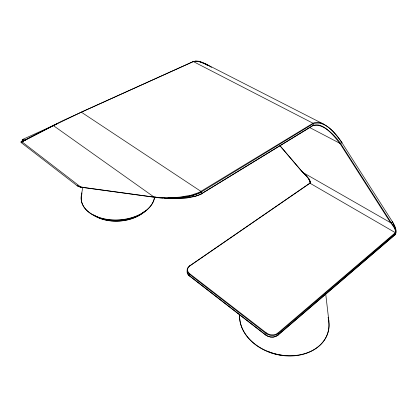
<?xml version="1.0" encoding="UTF-8"?>
<svg xmlns="http://www.w3.org/2000/svg" width="417" height="417" viewBox="0 0 417 417"><rect width="100%" height="100%" fill="white"/><g stroke="black" fill="none" stroke-linecap="round" stroke-linejoin="round"><path stroke-width="0.63" d="M201.265 193.962C200.78 194.692 201.979 192.065 201.051 191.445L81.351 112.183M153.972 197.074L80.815 187.077L22.012 141.869L53.267 125.731C61.695 120.576 72.021 116.77 81.174 112.262L193.29 61.539L313.021 123.244C313.699 123.807 313.334 125.892 312.614 125.715L200.801 194.15L195.792 196.105L188.588 197.397M391.219 222.887C393.106 225.342 397.166 229.48 395.592 233.134L278.149 333.616A8.752 6.802 12.6 0 1 265.843 333.324L189.318 274.157A7.923 5.781 1.9 0 1 189.532 265.978L189.808 265.916A7.532 5.494 1.9 0 0 189.615 273.682C189.083 274.099 188.739 276.137 189.563 275.877L265.848 335.002A8.288 6.463 12.7 0 0 277.503 335.278C278.384 335.742 278.467 333.537 277.858 333.084A8.314 6.463 12.6 0 1 266.166 332.808L189.615 273.682M395.754 232.462L394.711 234.828L277.529 335.299M81.414 194.88L82.806 187.275M302.612 171.741L302.283 171.945L280.021 145.814M302.252 171.913L306.37 175.885M395.785 231.195L394.8 226.692L392.407 221.703L394.623 225.701L395.91 229.579L396.077 232.764L395.087 234.792L395.597 233.082L395.352 232.676L309.852 183.146L309.643 183.694L309.722 183.272L189.532 265.978M309.722 183.251L310.024 183.188L189.808 265.916M302.294 171.898L302.58 171.71M54.299 124.865L55.445 124.464L22.117 141.467L22.002 141.843M391.282 222.84L392.538 221.745M53.329 125.319L53.267 125.731L80.601 112.444L193.373 61.56C197.288 60.074 201.531 61.987 205.081 63.593L323.686 124.177C331.353 128.379 337.134 135.275 341.81 142.531L392.454 221.771M266.166 332.808L265.848 335.002M277.858 333.084L395.373 232.66L395.587 230.909L394.253 227.833A16.842 11.176 47.1 0 0 393.945 227.343L391.052 223.012M308.934 179.472A26.923 19.552 28.8 0 0 306.365 176.068L302.997 172.534L390.557 222.683L391.016 222.417L340.538 143.401L341.904 142.478L340.538 143.401M312.614 125.715C324.285 122.739 333.522 135.598 340.09 143.683L390.557 222.683L390.786 223.032L391.318 222.714M390.974 222.449L391.24 222.777M341.846 142.52L341.648 142.088M340.481 143.412C340.267 144.016 339.094 140.722 337.994 140.034C336.201 137.792 334.278 135.666 332.208 133.675C327.142 129.28 320.199 122.661 312.958 125.559L201.265 193.936M302.325 171.877L280.088 145.861M53.584 125.183L53.444 125.647L154.342 197.257L81.586 187.301L82.123 187.024C80.966 187.624 78.98 186.696 77.849 185.773M341.612 142.108C335.179 133.628 325.448 119.903 313.261 123.703L201.244 192.028L193.9 195.047M154.707 197.361L155.286 197.053L154.389 197.126L167.644 197.867L179.477 197.178L190.72 195.276L199.045 192.508L313.021 123.244C316.263 121.321 320.298 122.462 323.43 124.047M158.215 197.747L154.796 197.314L155.286 197.053M21.376 142.213L23.55 140.816M81.477 187.337L78.224 186.43L77.082 185.383M55.206 124.459L23.795 140.701L24.092 140.732M23.566 140.816L21.986 141.535L21.877 141.952M199.738 194.739L200.958 194.061M21.981 141.983L22.304 141.832M22.33 141.321L21.449 141.764M25.333 140.44L23.263 139.158L55.43 124.61M199.529 194.807L198.643 195.182M193.144 61.737L195.766 61.2L199.076 61.617M198.237 195.338L193.9 196.647L188.411 197.606M56.952 123.865L56.415 124.052M56.118 124.157L55.357 124.412L55.779 124.48M193.738 195.093L193.425 195.187M193.269 195.229L192.232 195.51A25.974 8.434 -17.8 0 1 187.024 196.636L174.859 198.07M186.811 196.694L194.009 195.015A12.062 4.071 -17.6 0 0 201.541 192.008M185.956 196.84L186.383 196.767M185.106 196.98L185.529 196.913M184.267 197.111L184.684 197.048M183.438 197.231L183.85 197.173M183.027 197.288L181.802 197.45M180.994 197.543L181.395 197.496M180.592 197.59L169.213 198.252M174.436 198.091L165.888 198.221M168.791 198.252L164.09 198.164M176.282 198.278L167.947 197.882M176.964 197.908L175.328 197.867M23.566 140.769L22.304 140.586L22.012 140.128L23.289 139.205L22.419 140.154L23.55 140.847M165.476 198.211L154.827 197.319M163.063 198.117L160.368 197.939M159.638 197.882L160.003 197.908M159.278 197.846L158.564 197.778M154.525 197.283L154.525 197.283A36.753 23.378 -4 0 1 112.882 220.228A36.753 23.378 -4 0 1 81.93 193.816M198.638 61.518L199.962 61.857A20.709 14.887 29.3 0 1 203.83 63.353L205.706 64.286M199.19 61.648L203.981 63.42M394.737 234.844L395.087 234.792L277.878 335.263A8.726 6.802 12.7 0 1 265.603 334.971L189.282 275.804A7.907 5.786 1.9 0 1 187.494 269.893M204.299 63.572L204.617 63.723M205.081 63.593L210.163 66.506M204.929 63.884L205.247 64.041M309.185 127.289L339.787 143.26L340.256 143.015M205.56 64.208L205.873 64.369M206.18 64.541L206.801 64.885M206.947 64.969L207.562 65.323M207.108 65.057L207.411 65.234M210.502 66.725L210.835 66.949M211.174 67.173L211.508 67.398M20.98 142.437L77.651 186.123M302.377 171.903L303.081 172.591M309.033 179.221L309.206 179.487A9.476 7.053 26.5 0 1 310.399 181.791M309.112 179.122L309.237 179.388M309.461 179.92L309.633 180.368M309.789 180.822L310.039 181.713M310.102 181.994L310.201 182.818M325.687 293.698L328.888 321.21M328.085 317.259A45.302 34.528 13.4 0 1 288.522 355.727A45.302 34.528 13.4 0 1 239.582 315.148M286.828 355.685A40.798 31.259 13.6 0 1 284.415 355.545M282.606 355.362A40.798 31.259 13.6 0 1 267.417 351.218M328.44 320.126A45.14 34.423 13.4 0 1 286.854 355.925A45.14 34.423 13.4 0 1 239.676 315.533M154.624 196.913A36.884 23.446 -4 0 1 112.408 219.91A36.884 23.446 -4 0 1 81.961 192.889M145.757 210.59A33.251 21.272 -4 0 1 93.424 215.057M144.47 211.466A32.802 20.986 -4 0 1 93.783 215M193.097 61.68A9.351 6.63 28.5 0 1 198.638 61.617M309.987 182.036A2.518 1.793 29.8 0 1 309.81 183.355M308.924 179.68A9.32 6.656 29.5 0 1 310.055 182.036M310.305 181.791A2.606 1.897 28.8 0 1 310.139 183.256M306.469 175.828A28.481 21.778 24.9 0 1 309.169 179.174M188.307 197.747A49.68 17.478 -15.7 0 1 176.266 198.283M188.38 197.663A49.164 17.342 -14.8 0 1 176.792 198.033M189.563 275.877A7.506 5.494 1.9 0 1 187.462 272.119M20.965 141.957L21.335 141.811L20.986 141.942"/></g></svg>
